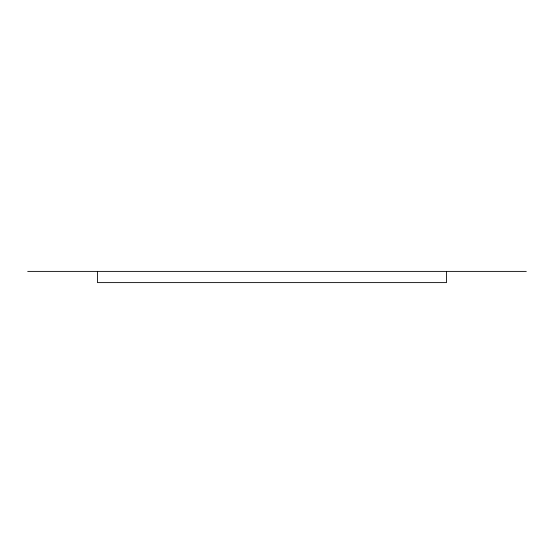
<?xml version="1.0" encoding="UTF-8"?>
<svg xmlns="http://www.w3.org/2000/svg" width="554" height="554" viewBox="0 0 554 554"><rect width="100%" height="100%" fill="white"/><g stroke="black" fill="none" stroke-linecap="round" stroke-linejoin="round"><path stroke-width="0.83" d="M27.7 271.391L526.3 271.391M446.496 271.391L446.496 282.609L97.476 282.609L97.476 271.391"/></g></svg>
